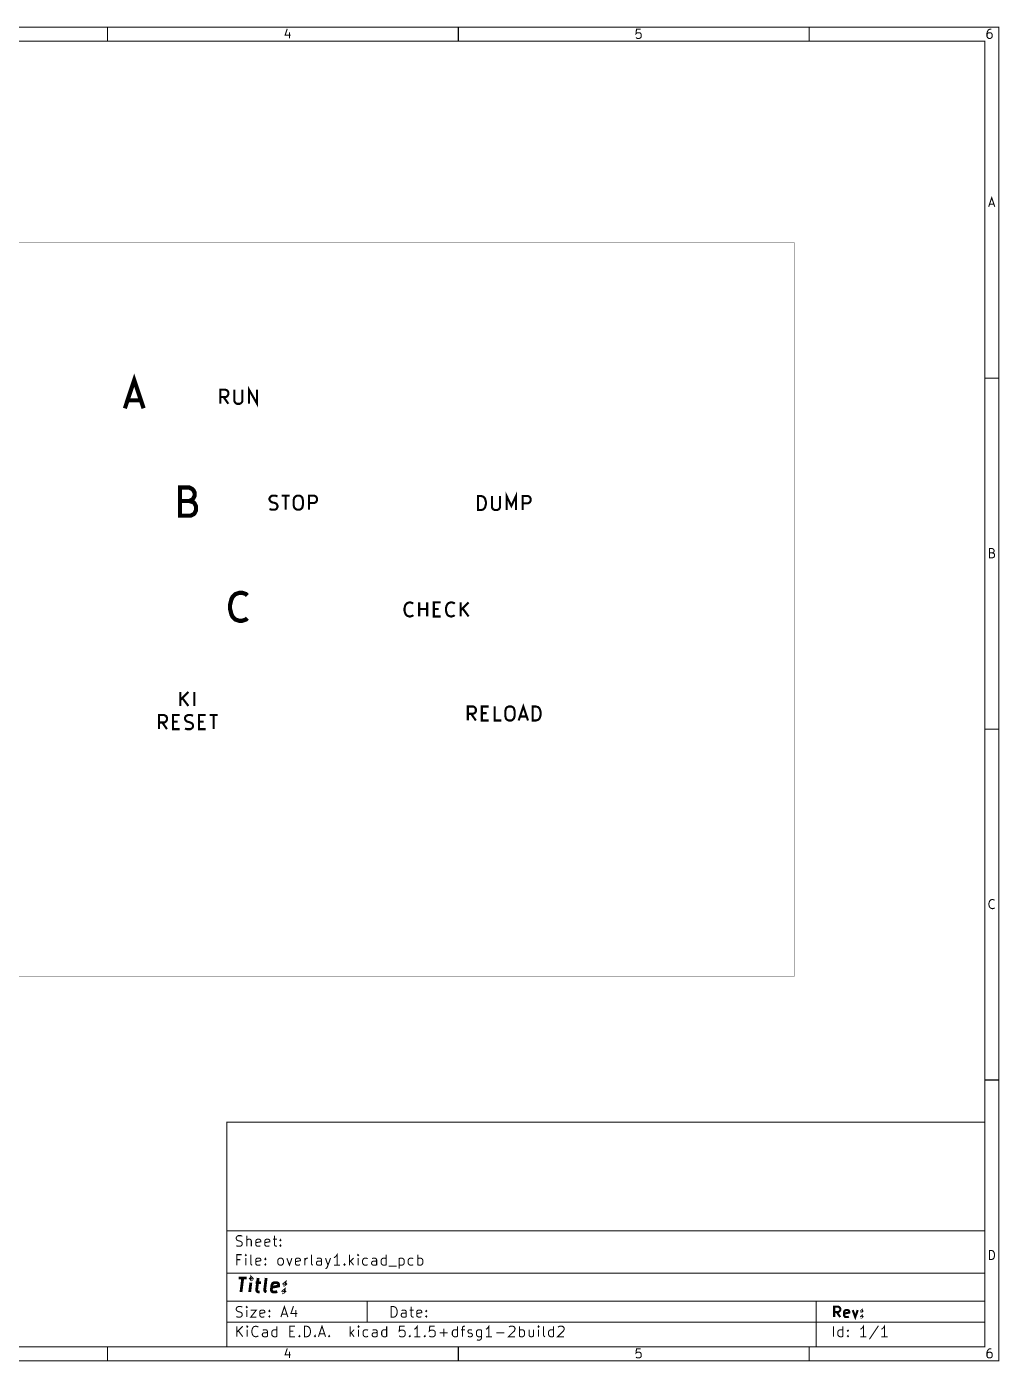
# Model space of a CAD drawing. Extents: x 0.4 to 11.3, y 0.4 to 7.9.
# Drawn here: x 5.85 to 11.3, y 0.4 to 7.89 of the extents above; entities that cross this region are included whole.
import ezdxf

# ---------------------------------------------------------------- set-up
doc = ezdxf.new("R2010")
doc.units = 0
doc.layers.get('0').update_dxf_attribs({"linetype": 'CONTINUOUS'})

msp = doc.modelspace()

# ---------------------------------------------------------------- linework, layer by layer
at = {"color": 0}
for points, const_width in [([(0.393718, 7.88406), (11.2993, 7.88406), (11.2993, 0.403483), (0.393718, 0.403483), (0.393718, 7.88406)], 0.005906), ([(0.472439, 7.80533), (11.2205, 7.80533), (11.2205, 0.482206), (0.472439, 0.482206), (0.472439, 7.80533)], 0.005906), ([(7.36242, 5.2564), (7.37739, 5.2564), (7.38488, 5.25265), (7.39242, 5.24517), (7.39611, 5.23019), (7.39611, 5.20389), (7.39242, 5.18886), (7.38488, 5.18137), (7.37739, 5.17768), (7.36242, 5.17768), (7.35488, 5.18137), (7.34739, 5.18886), (7.34358, 5.20389), (7.34358, 5.23019), (7.34739, 5.24517), (7.35488, 5.25265), (7.36242, 5.2564)], 0.011811), ([(8.3775, 5.17567), (8.3775, 5.25439), (8.39626, 5.25439), (8.4075, 5.25071), (8.41499, 5.24317), (8.41878, 5.23568), (8.42247, 5.22071), (8.42247, 5.20936), (8.41878, 5.19439), (8.41499, 5.1869), (8.4075, 5.17936), (8.39626, 5.17567), (8.3775, 5.17567)], 0.011811), ([(8.54981, 4.07389), (8.56478, 4.07389), (8.57232, 4.07021), (8.57981, 4.06267), (8.58361, 4.04769), (8.58361, 4.02138), (8.57981, 4.0064), (8.57232, 3.99886), (8.56478, 3.99517), (8.54981, 3.99517), (8.54232, 3.99886), (8.53478, 4.0064), (8.53108, 4.02138), (8.53108, 4.04769), (8.53478, 4.06267), (8.54232, 4.07021), (8.54981, 4.07389)], 0.011811), ([(8.68479, 3.99517), (8.68479, 4.07389), (8.7035, 4.07389), (8.71479, 4.07021), (8.72228, 4.06267), (8.72597, 4.05518), (8.72982, 4.04021), (8.72982, 4.02886), (8.72597, 4.01389), (8.72228, 4.0064), (8.71479, 3.99886), (8.7035, 3.99517), (8.68479, 3.99517)], 0.011811), ([(6.96858, 1.74208), (11.2205, 1.74208), (11.2205, 0.482206), (6.96858, 0.482206), (6.96858, 1.74208)], 0.005906), ([(7.26682, 0.939779), (7.26107, 0.9426), (7.25831, 0.945475), (7.25549, 0.951064), (7.25549, 0.967882), (7.25831, 0.973579), (7.26107, 0.9764), (7.26682, 0.979167), (7.27518, 0.979167), (7.28082, 0.9764), (7.28358, 0.973579), (7.28651, 0.967882), (7.28651, 0.951064), (7.28358, 0.945475), (7.28082, 0.9426), (7.27518, 0.939779), (7.26682, 0.939779)], 0.005906), ([(11.2465, 0.971192), (11.2465, 1.02241), (11.2587, 1.02241), (11.266, 1.01997), (11.2708, 1.01508), (11.2733, 1.0102), (11.2757, 1.00049), (11.2757, 0.993164), (11.2733, 0.983399), (11.2708, 0.978461), (11.266, 0.973687), (11.2587, 0.971192), (11.2465, 0.971192)], 0.005906), ([(7.89111, 0.648492), (7.89111, 0.707465), (7.90511, 0.707465), (7.91357, 0.704699), (7.91922, 0.69911), (7.92199, 0.693468), (7.92481, 0.682183), (7.92481, 0.673774), (7.92199, 0.662489), (7.91922, 0.656901), (7.91357, 0.651258), (7.90511, 0.648492), (7.89111, 0.648492)], 0.005906), ([(7.40457, 0.538303), (7.40457, 0.597276), (7.41862, 0.597276), (7.42708, 0.59451), (7.43267, 0.588867), (7.43549, 0.583171), (7.43832, 0.571994), (7.43832, 0.563585), (7.43549, 0.5523), (7.43267, 0.546658), (7.42708, 0.541069), (7.41862, 0.538303), (7.40457, 0.538303)], 0.005906)]:
    msp.add_lwpolyline(points, close=True, dxfattribs=dict(at, const_width=const_width))
for points, const_width in [([(6.29921, 7.80539), (6.29921, 7.88406)], 0.005906), ([(7.30826, 7.87517), (7.29611, 7.83871), (7.32781, 7.83871)], 0.005906), ([(8.26768, 7.80539), (8.26768, 7.88406)], 0.005906), ([(9.29139, 7.87278), (9.26708, 7.87278), (9.2646, 7.84836), (9.26708, 7.85086), (9.27192, 7.85331), (9.28407, 7.85331), (9.28901, 7.85086), (9.29139, 7.84836), (9.29389, 7.84358), (9.29389, 7.83138), (9.29139, 7.8265), (9.28901, 7.82406), (9.28407, 7.82156), (9.27192, 7.82156), (9.26708, 7.82406), (9.2646, 7.8265)], 0.005906), ([(10.2362, 7.80539), (10.2362, 7.88406)], 0.005906), ([(11.2575, 7.87278), (11.2477, 7.87278), (11.2429, 7.87039), (11.2404, 7.86789), (11.2356, 7.86057), (11.2331, 7.85086), (11.2331, 7.83138), (11.2356, 7.8265), (11.238, 7.82406), (11.2429, 7.82156), (11.2526, 7.82156), (11.2575, 7.82406), (11.2599, 7.8265), (11.2624, 7.83138), (11.2624, 7.84358), (11.2599, 7.84836), (11.2575, 7.85086), (11.2526, 7.85331), (11.2429, 7.85331), (11.238, 7.85086), (11.2356, 7.84836), (11.2331, 7.84358)], 0.005906), ([(7.32047, 7.85568), (7.32047, 7.82156)], 0.005906), ([(11.2428, 6.87668), (11.2599, 6.9279), (11.2769, 6.87668)], 0.005906), ([(11.2477, 6.89139), (11.2721, 6.89139)], 0.005906), ([(10.1535, 6.67546), (1.1377, 6.67546)], 0.001969), ([(10.1535, 2.56131), (10.1535, 6.67546)], 0.001969), ([(6.39729, 5.7461), (6.44971, 5.9036), (6.50217, 5.7461)], 0.023622), ([(11.2992, 5.91558), (11.2205, 5.91558)], 0.005906), ([(6.93261, 5.77171), (6.93261, 5.85037), (6.96262, 5.85037), (6.97011, 5.84668), (6.9739, 5.84289), (6.9776, 5.83539), (6.9776, 5.82417), (6.9739, 5.81668), (6.97011, 5.81288), (6.96262, 5.80919), (6.93261, 5.80919)], 0.011811), ([(7.01139, 5.85037), (7.01139, 5.78668), (7.01508, 5.77919), (7.01888, 5.77539), (7.02636, 5.77171), (7.04139, 5.77171), (7.04889, 5.77539), (7.05257, 5.77919), (7.05637, 5.78668), (7.05637, 5.85037)], 0.011811), ([(7.09392, 5.77171), (7.09392, 5.85037), (7.13889, 5.77171), (7.13889, 5.85037)], 0.011811), ([(6.41222, 5.79107), (6.48719, 5.79107)], 0.023622), ([(6.9776, 5.77171), (6.95139, 5.80919)], 0.011811), ([(6.759, 5.22657), (6.78153, 5.21907), (6.78901, 5.21158), (6.7965, 5.19656), (6.7965, 5.1741), (6.78901, 5.15907), (6.78153, 5.15158), (6.7665, 5.1441), (6.70649, 5.1441), (6.70649, 5.3016), (6.759, 5.3016), (6.77399, 5.29406), (6.78153, 5.28657), (6.78901, 5.2716), (6.78901, 5.25657), (6.78153, 5.2416), (6.77399, 5.2341), (6.759, 5.22657), (6.70649, 5.22657)], 0.023622), ([(7.20861, 5.18137), (7.21989, 5.17768), (7.23861, 5.17768), (7.2461, 5.18137), (7.24989, 5.18517), (7.25358, 5.19265), (7.25358, 5.20019), (7.24989, 5.20768), (7.2461, 5.21137), (7.23861, 5.21517), (7.22358, 5.21886), (7.2161, 5.22265), (7.2124, 5.2264), (7.20861, 5.23389), (7.20861, 5.24138), (7.2124, 5.24886), (7.2161, 5.25265), (7.22358, 5.2564), (7.2424, 5.2564), (7.25358, 5.25265)], 0.011811), ([(7.2761, 5.2564), (7.32107, 5.2564)], 0.011811), ([(7.29861, 5.17768), (7.29861, 5.2564)], 0.011811), ([(7.4299, 5.17768), (7.4299, 5.2564), (7.4599, 5.2564), (7.46739, 5.25265), (7.47108, 5.24886), (7.47487, 5.24138), (7.47487, 5.23019), (7.47108, 5.22265), (7.46739, 5.21886), (7.4599, 5.21517), (7.4299, 5.21517)], 0.011811), ([(8.45628, 5.25439), (8.45628, 5.19069), (8.46001, 5.18317), (8.46382, 5.17936), (8.47131, 5.17567), (8.48622, 5.17567), (8.49371, 5.17936), (8.4975, 5.18317), (8.50119, 5.19069), (8.50119, 5.25439)], 0.011811), ([(8.53868, 5.17567), (8.53868, 5.25439), (8.565, 5.19819), (8.59119, 5.25439), (8.59119, 5.17567)], 0.011811), ([(8.62869, 5.17567), (8.62869, 5.25439), (8.65869, 5.25439), (8.66618, 5.25071), (8.66997, 5.24685), (8.67372, 5.23936), (8.67372, 5.22819), (8.66997, 5.22071), (8.66618, 5.2169), (8.65869, 5.21317), (8.62869, 5.21317)], 0.011811), ([(11.2635, 4.935), (11.2708, 4.93257), (11.2733, 4.93018), (11.2757, 4.92529), (11.2757, 4.91797), (11.2733, 4.91308), (11.2708, 4.91069), (11.266, 4.90821), (11.2465, 4.90821), (11.2465, 4.95936), (11.2635, 4.95936), (11.2684, 4.95697), (11.2708, 4.95449), (11.2733, 4.94971), (11.2733, 4.94476), (11.2708, 4.93989), (11.2684, 4.9375), (11.2635, 4.935), (11.2465, 4.935)], 0.005906), ([(7.08447, 4.56907), (7.07699, 4.56158), (7.05447, 4.5541), (7.0395, 4.5541), (7.01699, 4.56158), (7.00201, 4.57661), (6.99451, 4.59158), (6.98699, 4.62158), (6.98699, 4.6441), (6.99451, 4.6741), (7.00201, 4.68907), (7.01699, 4.7041), (7.0395, 4.71158), (7.05447, 4.71158), (7.07699, 4.7041), (7.08447, 4.69656)], 0.023622), ([(8.01437, 4.58626), (8.01058, 4.58257), (7.9994, 4.57878), (7.99192, 4.57878), (7.98058, 4.58257), (7.9731, 4.59006), (7.9694, 4.5976), (7.9656, 4.61257), (7.9656, 4.62381), (7.9694, 4.63878), (7.9731, 4.64626), (7.98058, 4.65375), (7.99192, 4.65761), (7.9994, 4.65761), (8.01058, 4.65375), (8.01437, 4.65007)], 0.011811), ([(8.04807, 4.57878), (8.04807, 4.65761)], 0.011811), ([(8.0931, 4.57878), (8.0931, 4.65761)], 0.011811), ([(8.16808, 4.57878), (8.13058, 4.57878), (8.13058, 4.65761), (8.16808, 4.65761)], 0.011811), ([(8.2469, 4.58626), (8.24311, 4.58257), (8.23188, 4.57878), (8.22439, 4.57878), (8.21311, 4.58257), (8.20557, 4.59006), (8.20187, 4.5976), (8.19808, 4.61257), (8.19808, 4.62381), (8.20187, 4.63878), (8.20557, 4.64626), (8.21311, 4.65375), (8.22439, 4.65761), (8.23188, 4.65761), (8.24311, 4.65375), (8.2469, 4.65007)], 0.011811), ([(8.2806, 4.57878), (8.2806, 4.65761)], 0.011811), ([(8.32557, 4.65761), (8.2806, 4.61257)], 0.011811), ([(8.04807, 4.62007), (8.0931, 4.62007)], 0.011811), ([(8.13058, 4.62007), (8.1569, 4.62007)], 0.011811), ([(8.32557, 4.57878), (8.29189, 4.62381)], 0.011811), ([(6.70839, 4.07667), (6.70839, 4.15539)], 0.011811), ([(6.75342, 4.15539), (6.70839, 4.1104)], 0.011811), ([(6.75342, 4.07667), (6.71962, 4.12158)], 0.011811), ([(6.78711, 4.07667), (6.78711, 4.15539)], 0.011811), ([(8.32107, 3.99517), (8.32107, 4.07389), (8.35107, 4.07389), (8.35861, 4.07021), (8.36231, 4.0664), (8.3661, 4.05886), (8.3661, 4.04769), (8.36231, 4.04021), (8.35861, 4.0364), (8.35107, 4.03267), (8.32107, 4.03267)], 0.011811), ([(8.43728, 3.99517), (8.39979, 3.99517), (8.39979, 4.07389), (8.43728, 4.07389)], 0.011811), ([(8.50857, 3.99517), (8.47108, 3.99517), (8.47108, 4.07389)], 0.011811), ([(8.60612, 3.99517), (8.63226, 4.07389), (8.65858, 3.99517)], 0.011811), ([(6.58838, 3.94667), (6.58838, 4.0255), (6.61838, 4.0255), (6.62587, 4.02171), (6.62961, 4.01796), (6.6334, 4.01047), (6.6334, 3.99918), (6.62961, 3.99169), (6.62587, 3.98796), (6.61838, 3.98415), (6.58838, 3.98415)], 0.011811), ([(6.6334, 3.94667), (6.6071, 3.98415)], 0.011811), ([(6.70458, 3.94667), (6.6671, 3.94667), (6.6671, 4.0255), (6.70458, 4.0255)], 0.011811), ([(6.6671, 3.98796), (6.69342, 3.98796)], 0.011811), ([(6.7346, 3.95047), (6.74588, 3.94667), (6.7646, 3.94667), (6.77208, 3.95047), (6.77588, 3.95415), (6.77957, 3.96169), (6.77957, 3.96918), (6.77588, 3.97667), (6.77208, 3.98047), (6.7646, 3.98415), (6.74962, 3.98796), (6.74208, 3.99169), (6.73839, 3.9955), (6.7346, 4.00299), (6.7346, 4.01047), (6.73839, 4.01796), (6.74208, 4.02171), (6.74962, 4.0255), (6.76839, 4.0255), (6.77957, 4.02171)], 0.011811), ([(6.85092, 3.94667), (6.81337, 3.94667), (6.81337, 4.0255), (6.85092, 4.0255)], 0.011811), ([(6.81337, 3.98796), (6.83957, 3.98796)], 0.011811), ([(6.87337, 4.0255), (6.91829, 4.0255)], 0.011811), ([(6.89589, 3.94667), (6.89589, 4.0255)], 0.011811), ([(8.3661, 3.99517), (8.33979, 4.03267)], 0.011811), ([(8.39979, 4.0364), (8.42611, 4.0364)], 0.011811), ([(8.61361, 4.01768), (8.6511, 4.01768)], 0.011811), ([(11.2992, 3.9471), (11.2205, 3.9471)], 0.005906), ([(11.2757, 2.94461), (11.2733, 2.94217), (11.266, 2.93967), (11.2611, 2.93967), (11.2538, 2.94217), (11.2489, 2.947), (11.2465, 2.95188), (11.244, 2.96169), (11.244, 2.96897), (11.2465, 2.97868), (11.2489, 2.98356), (11.2538, 2.9885), (11.2611, 2.99089), (11.266, 2.99089), (11.2733, 2.9885), (11.2757, 2.986)], 0.005906), ([(1.17708, 2.56131), (10.1535, 2.56131)], 0.001969), ([(11.2992, 1.97857), (11.2205, 1.97857)], 0.005906), ([(6.96847, 1.13189), (11.2205, 1.13189)], 0.005906), ([(7.02208, 1.04888), (7.03049, 1.04606), (7.0446, 1.04606), (7.05018, 1.04888), (7.053, 1.05176), (7.05588, 1.0574), (7.05588, 1.06299), (7.053, 1.06858), (7.05018, 1.0714), (7.0446, 1.07416), (7.03342, 1.07709), (7.02767, 1.07986), (7.0249, 1.08268), (7.02208, 1.08827), (7.02208, 1.09386), (7.0249, 1.09961), (7.02767, 1.10238), (7.03342, 1.1052), (7.04742, 1.1052), (7.05588, 1.10238)], 0.005906), ([(7.08122, 1.04606), (7.08122, 1.1052)], 0.005906), ([(7.1065, 1.04606), (7.1065, 1.07709), (7.10368, 1.08268), (7.09799, 1.0855), (7.08957, 1.0855), (7.08399, 1.08268), (7.08122, 1.07986)], 0.005906), ([(7.15712, 1.04888), (7.15147, 1.04606), (7.14019, 1.04606), (7.1346, 1.04888), (7.13178, 1.05458), (7.13178, 1.07709), (7.1346, 1.08268), (7.14019, 1.0855), (7.15147, 1.0855), (7.15712, 1.08268), (7.15989, 1.07709), (7.15989, 1.0714), (7.13178, 1.06581)], 0.005906), ([(7.20768, 1.04888), (7.2021, 1.04606), (7.19081, 1.04606), (7.18517, 1.04888), (7.1824, 1.05458), (7.1824, 1.07709), (7.18517, 1.08268), (7.19081, 1.0855), (7.2021, 1.0855), (7.20768, 1.08268), (7.2105, 1.07709), (7.2105, 1.0714), (7.1824, 1.06581)], 0.005906), ([(7.22737, 1.0855), (7.24989, 1.0855)], 0.005906), ([(7.23579, 1.1052), (7.23579, 1.05458), (7.23861, 1.04888), (7.24431, 1.04606), (7.24989, 1.04606)], 0.005906), ([(7.26958, 1.08268), (7.2724, 1.07986), (7.26958, 1.07709), (7.26682, 1.07986), (7.26958, 1.08268), (7.26958, 1.07709)], 0.005906), ([(7.26958, 1.05176), (7.2724, 1.04888), (7.26958, 1.04606), (7.26682, 1.04888), (7.26958, 1.05176), (7.26958, 1.04606)], 0.005906), ([(7.0249, 0.939779), (7.0249, 0.998861), (7.053, 0.998861)], 0.005906), ([(7.0446, 0.970757), (7.0249, 0.970757)], 0.005906), ([(7.07553, 0.998861), (7.07269, 0.996094), (7.07553, 0.993272), (7.0784, 0.996094), (7.07553, 0.998861), (7.07553, 0.993272)], 0.005906), ([(7.07553, 0.939779), (7.07553, 0.979167)], 0.005906), ([(7.11208, 0.939779), (7.1065, 0.9426), (7.10368, 0.948296), (7.10368, 0.998861)], 0.005906), ([(7.15712, 0.9426), (7.15147, 0.939779), (7.14019, 0.939779), (7.1346, 0.9426), (7.13178, 0.948296), (7.13178, 0.970757), (7.1346, 0.9764), (7.14019, 0.979167), (7.15147, 0.979167), (7.15712, 0.9764), (7.15989, 0.970757), (7.15989, 0.965061), (7.13178, 0.959472)], 0.005906), ([(7.18517, 0.9764), (7.18799, 0.973579), (7.18517, 0.970757), (7.1824, 0.973579), (7.18517, 0.9764), (7.18517, 0.970757)], 0.005906), ([(7.3061, 0.979167), (7.32021, 0.939779), (7.33431, 0.979167)], 0.005906), ([(7.37929, 0.9426), (7.37358, 0.939779), (7.36242, 0.939779), (7.35678, 0.9426), (7.35389, 0.948296), (7.35389, 0.970757), (7.35678, 0.9764), (7.36242, 0.979167), (7.37358, 0.979167), (7.37929, 0.9764), (7.38211, 0.970757), (7.38211, 0.965061), (7.35389, 0.959472)], 0.005906), ([(7.40739, 0.939779), (7.40739, 0.979167)], 0.005906), ([(7.40739, 0.967882), (7.41021, 0.973579), (7.41297, 0.9764), (7.41862, 0.979167), (7.42421, 0.979167)], 0.005906), ([(7.45242, 0.939779), (7.44667, 0.9426), (7.4439, 0.948296), (7.4439, 0.998861)], 0.005906), ([(7.50022, 0.939779), (7.50022, 0.970757), (7.4974, 0.9764), (7.49169, 0.979167), (7.48047, 0.979167), (7.47487, 0.9764)], 0.005906), ([(7.52268, 0.979167), (7.53668, 0.939779)], 0.005906), ([(7.55078, 0.979167), (7.53668, 0.939779), (7.53108, 0.925782), (7.52832, 0.92296), (7.52268, 0.920085)], 0.005906), ([(7.5874, 0.939779), (7.5874, 0.998861), (7.58171, 0.990397), (7.57611, 0.98481), (7.57047, 0.981988)], 0.005906), ([(7.65771, 0.939779), (7.65771, 0.998861)], 0.005906), ([(7.68018, 0.979167), (7.65771, 0.956706)], 0.005906), ([(7.70551, 0.998861), (7.70269, 0.996094), (7.70551, 0.993272), (7.70828, 0.996094), (7.70551, 0.998861), (7.70551, 0.993272)], 0.005906), ([(7.70551, 0.939779), (7.70551, 0.979167)], 0.005906), ([(7.7589, 0.9426), (7.75331, 0.939779), (7.74197, 0.939779), (7.73639, 0.9426), (7.73361, 0.945475), (7.73079, 0.951064), (7.73079, 0.967882), (7.73361, 0.973579), (7.73639, 0.9764), (7.74197, 0.979167), (7.75331, 0.979167), (7.7589, 0.9764)], 0.005906), ([(7.80951, 0.939779), (7.80951, 0.970757), (7.80669, 0.9764), (7.80111, 0.979167), (7.78976, 0.979167), (7.78418, 0.9764)], 0.005906), ([(7.8629, 0.9426), (7.85732, 0.939779), (7.84608, 0.939779), (7.84039, 0.9426), (7.83763, 0.945475), (7.83479, 0.951064), (7.83479, 0.967882), (7.83763, 0.973579), (7.84039, 0.9764), (7.84608, 0.979167), (7.85732, 0.979167), (7.8629, 0.9764)], 0.005906), ([(7.8629, 0.939779), (7.8629, 0.998861)], 0.005906), ([(7.93608, 0.979167), (7.93608, 0.920085)], 0.005906), ([(7.93608, 0.9764), (7.94168, 0.979167), (7.9529, 0.979167), (7.95861, 0.9764), (7.96137, 0.973579), (7.96419, 0.967882), (7.96419, 0.951064), (7.96137, 0.945475), (7.95861, 0.9426), (7.9529, 0.939779), (7.94168, 0.939779), (7.93608, 0.9426)], 0.005906), ([(8.01481, 0.9426), (8.00917, 0.939779), (7.99789, 0.939779), (7.99229, 0.9426), (7.98947, 0.945475), (7.98671, 0.951064), (7.98671, 0.967882), (7.98947, 0.973579), (7.99229, 0.9764), (7.99789, 0.979167), (8.00917, 0.979167), (8.01481, 0.9764)], 0.005906), ([(8.0401, 0.939779), (8.0401, 0.998861)], 0.005906), ([(8.0401, 0.9764), (8.04568, 0.979167), (8.05701, 0.979167), (8.06261, 0.9764), (8.06537, 0.973579), (8.06819, 0.967882), (8.06819, 0.951064), (8.06537, 0.945475), (8.06261, 0.9426), (8.05701, 0.939779), (8.04568, 0.939779), (8.0401, 0.9426)], 0.005906), ([(6.96847, 0.895671), (11.2205, 0.895671)], 0.005906), ([(7.18517, 0.945475), (7.18799, 0.9426), (7.18517, 0.939779), (7.1824, 0.9426), (7.18517, 0.945475), (7.18517, 0.939779)], 0.005906), ([(7.50022, 0.9426), (7.49457, 0.939779), (7.48047, 0.939779), (7.47487, 0.9426), (7.47211, 0.948296), (7.47211, 0.953885), (7.47487, 0.959472), (7.48047, 0.962294), (7.49457, 0.962294), (7.50022, 0.965061)], 0.005906), ([(7.60417, 0.939779), (7.57047, 0.939779)], 0.005906), ([(7.6295, 0.945475), (7.63226, 0.9426), (7.6295, 0.939779), (7.62668, 0.9426), (7.6295, 0.945475), (7.6295, 0.939779)], 0.005906), ([(7.66331, 0.962294), (7.68018, 0.939779)], 0.005906), ([(7.80951, 0.9426), (7.80388, 0.939779), (7.78976, 0.939779), (7.78418, 0.9426), (7.78142, 0.948296), (7.78142, 0.953885), (7.78418, 0.959472), (7.78976, 0.962294), (7.80388, 0.962294), (7.80951, 0.965061)], 0.005906), ([(7.87701, 0.93419), (7.92199, 0.93419)], 0.005906), ([(7.03597, 0.867893), (7.081, 0.867893)], 0.015748), ([(7.04861, 0.789171), (7.05849, 0.867893)], 0.015748), ([(7.09739, 0.789171), (7.10389, 0.841689)], 0.015748), ([(7.10721, 0.867893), (7.10297, 0.864204), (7.10628, 0.860406), (7.11051, 0.864204), (7.10721, 0.867893), (7.10628, 0.860406)], 0.015748), ([(7.13021, 0.841689), (7.16021, 0.841689)], 0.015748), ([(7.14469, 0.867893), (7.13629, 0.800401), (7.13911, 0.79286), (7.14611, 0.789171), (7.1536, 0.789171)], 0.015748), ([(7.19108, 0.789171), (7.18408, 0.79286), (7.18132, 0.800401), (7.18967, 0.867893)], 0.015748), ([(7.25157, 0.79286), (7.2436, 0.789171), (7.22857, 0.789171), (7.22157, 0.79286), (7.21869, 0.800401), (7.2225, 0.830404), (7.22721, 0.83789), (7.23519, 0.841689), (7.25011, 0.841689), (7.25722, 0.83789), (7.25999, 0.830404), (7.25911, 0.822863), (7.2206, 0.815375)], 0.015748), ([(7.29471, 0.83789), (7.29801, 0.834201), (7.29368, 0.830404), (7.29047, 0.834201), (7.29471, 0.83789), (7.29368, 0.830404)], 0.015748), ([(7.2895, 0.796658), (7.29281, 0.79286), (7.28857, 0.789171), (7.28532, 0.79286), (7.2895, 0.796658), (7.28857, 0.789171)], 0.015748), ([(6.96847, 0.738172), (11.2205, 0.738172)], 0.005906), ([(7.02208, 0.651258), (7.03049, 0.648492), (7.0446, 0.648492), (7.05018, 0.651258), (7.053, 0.654081), (7.05588, 0.659668), (7.05588, 0.665365), (7.053, 0.671007), (7.05018, 0.673774), (7.0446, 0.676594), (7.03342, 0.679363), (7.02767, 0.682183), (7.0249, 0.685004), (7.02208, 0.690701), (7.02208, 0.696289), (7.0249, 0.701878), (7.02767, 0.704699), (7.03342, 0.707465), (7.04742, 0.707465), (7.05588, 0.704699)], 0.005906), ([(7.08122, 0.707465), (7.0784, 0.704699), (7.08122, 0.701878), (7.08399, 0.704699), (7.08122, 0.707465), (7.08122, 0.701878)], 0.005906), ([(7.08122, 0.648492), (7.08122, 0.687879)], 0.005906), ([(7.10368, 0.687879), (7.1346, 0.687879), (7.10368, 0.648492), (7.1346, 0.648492)], 0.005906), ([(7.17958, 0.651258), (7.17399, 0.648492), (7.16271, 0.648492), (7.15712, 0.651258), (7.15429, 0.656901), (7.15429, 0.679363), (7.15712, 0.685004), (7.16271, 0.687879), (7.17399, 0.687879), (7.17958, 0.685004), (7.1824, 0.679363), (7.1824, 0.673774), (7.15429, 0.668186)], 0.005906), ([(7.20768, 0.685004), (7.2105, 0.682183), (7.20768, 0.679363), (7.20492, 0.682183), (7.20768, 0.685004), (7.20768, 0.679363)], 0.005906), ([(7.2724, 0.648492), (7.2921, 0.707465), (7.31179, 0.648492)], 0.005906), ([(7.34272, 0.710394), (7.32861, 0.668186), (7.36518, 0.668186)], 0.005906), ([(7.35678, 0.687879), (7.35678, 0.648492)], 0.005906), ([(7.75592, 0.738172), (7.75592, 0.620063)], 0.005906), ([(7.97537, 0.651258), (7.96978, 0.648492), (7.95568, 0.648492), (7.95008, 0.651258), (7.94732, 0.656901), (7.94732, 0.662489), (7.95008, 0.668186), (7.95568, 0.671007), (7.96978, 0.671007), (7.97537, 0.673774)], 0.005906), ([(7.97537, 0.648492), (7.97537, 0.679363), (7.9726, 0.685004), (7.96701, 0.687879), (7.95568, 0.687879), (7.95008, 0.685004)], 0.005906), ([(7.99511, 0.687879), (8.01758, 0.687879)], 0.005906), ([(8.00358, 0.707465), (8.00358, 0.656901), (8.0064, 0.651258), (8.01199, 0.648492), (8.01758, 0.648492)], 0.005906), ([(8.05979, 0.651258), (8.05419, 0.648492), (8.04292, 0.648492), (8.03728, 0.651258), (8.0345, 0.656901), (8.0345, 0.679363), (8.03728, 0.685004), (8.04292, 0.687879), (8.05419, 0.687879), (8.05979, 0.685004), (8.06261, 0.679363), (8.06261, 0.673774), (8.0345, 0.668186)], 0.005906), ([(8.08789, 0.685004), (8.09071, 0.682183), (8.08789, 0.679363), (8.08507, 0.682183), (8.08789, 0.685004), (8.08789, 0.679363)], 0.005906), ([(10.2756, 0.738172), (10.2756, 0.48226)], 0.005906), ([(10.3761, 0.648492), (10.3761, 0.707465), (10.3986, 0.707465), (10.4042, 0.704699), (10.407, 0.701878), (10.4099, 0.696289), (10.4099, 0.687879), (10.407, 0.682183), (10.4042, 0.679363), (10.3986, 0.676594), (10.3761, 0.676594)], 0.011811), ([(10.4099, 0.648492), (10.3902, 0.676594)], 0.011811), ([(10.4577, 0.651258), (10.452, 0.648492), (10.4408, 0.648492), (10.4352, 0.651258), (10.4323, 0.656901), (10.4323, 0.679363), (10.4352, 0.685004), (10.4408, 0.687879), (10.452, 0.687879), (10.4577, 0.685004), (10.4605, 0.679363), (10.4605, 0.673774), (10.4323, 0.668186)], 0.011811), ([(10.4802, 0.687879), (10.4942, 0.648492), (10.5083, 0.687879)], 0.011811), ([(10.5308, 0.685004), (10.5336, 0.682183), (10.5308, 0.679363), (10.528, 0.682183), (10.5308, 0.685004), (10.5308, 0.679363)], 0.011811), ([(6.96847, 0.620063), (11.2205, 0.620063)], 0.005906), ([(7.0249, 0.538303), (7.0249, 0.597276)], 0.005906), ([(7.05871, 0.597276), (7.0249, 0.563585)], 0.005906), ([(7.08399, 0.597276), (7.08122, 0.59451), (7.08399, 0.591689), (7.08681, 0.59451), (7.08399, 0.597276), (7.08399, 0.591689)], 0.005906), ([(7.14578, 0.543892), (7.14301, 0.541069), (7.1346, 0.538303), (7.12901, 0.538303), (7.1205, 0.541069), (7.1149, 0.546658), (7.11208, 0.5523), (7.10932, 0.563585), (7.10932, 0.571994), (7.11208, 0.583171), (7.1149, 0.588867), (7.1205, 0.59451), (7.12901, 0.597276), (7.1346, 0.597276), (7.14301, 0.59451), (7.14578, 0.591689)], 0.005906), ([(7.20768, 0.654081), (7.2105, 0.651258), (7.20768, 0.648492), (7.20492, 0.651258), (7.20768, 0.654081), (7.20768, 0.648492)], 0.005906), ([(7.24989, 0.538303), (7.24989, 0.597276)], 0.005906), ([(7.278, 0.665365), (7.3061, 0.665365)], 0.005906), ([(7.35107, 0.538303), (7.32297, 0.538303), (7.32297, 0.597276), (7.35107, 0.597276)], 0.005906), ([(7.48329, 0.538303), (7.50299, 0.597276), (7.52268, 0.538303)], 0.005906), ([(7.66049, 0.538303), (7.66049, 0.597276)], 0.005906), ([(7.70828, 0.597276), (7.70551, 0.59451), (7.70828, 0.591689), (7.7111, 0.59451), (7.70828, 0.597276), (7.70828, 0.591689)], 0.005906), ([(7.86578, 0.538303), (7.86578, 0.597276)], 0.005906), ([(7.96701, 0.597276), (7.93892, 0.597276), (7.93608, 0.569174), (7.93892, 0.571994), (7.9445, 0.574761), (7.95861, 0.574761), (7.96419, 0.571994), (7.96701, 0.569174), (7.96978, 0.563585), (7.96978, 0.549479), (7.96701, 0.543892), (7.96419, 0.541069), (7.95861, 0.538303), (7.9445, 0.538303), (7.93892, 0.541069), (7.93608, 0.543892)], 0.005906), ([(8.03728, 0.538303), (8.03728, 0.597276), (8.03168, 0.588867), (8.02599, 0.583171), (8.0204, 0.580404)], 0.005906), ([(8.08789, 0.654081), (8.09071, 0.651258), (8.08789, 0.648492), (8.08507, 0.651258), (8.08789, 0.654081), (8.08789, 0.648492)], 0.005906), ([(8.13569, 0.597276), (8.10758, 0.597276), (8.10482, 0.569174), (8.10758, 0.571994), (8.11317, 0.574761), (8.12728, 0.574761), (8.13286, 0.571994), (8.13569, 0.569174), (8.13851, 0.563585), (8.13851, 0.549479), (8.13569, 0.543892), (8.13286, 0.541069), (8.12728, 0.538303), (8.11317, 0.538303), (8.10758, 0.541069), (8.10482, 0.543892)], 0.005906), ([(8.26232, 0.538303), (8.26232, 0.597276)], 0.005906), ([(8.29042, 0.538303), (8.29042, 0.588867), (8.29318, 0.59451), (8.29878, 0.597276), (8.30447, 0.597276)], 0.005906), ([(8.4394, 0.538303), (8.4394, 0.597276), (8.43381, 0.588867), (8.42817, 0.583171), (8.42258, 0.580404)], 0.005906), ([(8.55186, 0.591689), (8.55469, 0.59451), (8.56039, 0.597276), (8.57437, 0.597276), (8.57997, 0.59451), (8.5829, 0.591689), (8.58567, 0.5861), (8.58567, 0.580404), (8.5829, 0.571994), (8.5491, 0.538303), (8.58567, 0.538303)], 0.005906), ([(8.611, 0.538303), (8.611, 0.597276)], 0.005906), ([(8.71778, 0.597276), (8.715, 0.59451), (8.71778, 0.591689), (8.7206, 0.59451), (8.71778, 0.597276), (8.71778, 0.591689)], 0.005906), ([(8.75439, 0.538303), (8.74881, 0.541069), (8.74599, 0.546658), (8.74599, 0.597276)], 0.005906), ([(8.80219, 0.538303), (8.80219, 0.597276)], 0.005906), ([(8.82747, 0.591689), (8.83029, 0.59451), (8.83589, 0.597276), (8.84999, 0.597276), (8.85558, 0.59451), (8.8584, 0.591689), (8.86128, 0.5861), (8.86128, 0.580404), (8.8584, 0.571994), (8.82471, 0.538303), (8.86128, 0.538303)], 0.005906), ([(10.3714, 0.538303), (10.3714, 0.597276)], 0.005906), ([(10.4248, 0.538303), (10.4248, 0.597276)], 0.005906), ([(10.5308, 0.654081), (10.5336, 0.651258), (10.5308, 0.648492), (10.528, 0.651258), (10.5308, 0.654081), (10.5308, 0.648492)], 0.011811), ([(10.5401, 0.538303), (10.5401, 0.597276), (10.5345, 0.588867), (10.5289, 0.583171), (10.5232, 0.580404)], 0.005906), ([(10.6245, 0.600097), (10.5739, 0.524197)], 0.005906), ([(10.6582, 0.538303), (10.6582, 0.597276), (10.6526, 0.588867), (10.647, 0.583171), (10.6413, 0.580404)], 0.005906), ([(7.05871, 0.538303), (7.03342, 0.571994)], 0.005906), ([(7.08399, 0.538303), (7.08399, 0.577582)], 0.005906), ([(7.1965, 0.541069), (7.19081, 0.538303), (7.17681, 0.538303), (7.17117, 0.541069), (7.16829, 0.546658), (7.16829, 0.5523), (7.17117, 0.557889), (7.17681, 0.56071), (7.19081, 0.56071), (7.1965, 0.563585)], 0.005906), ([(7.1965, 0.538303), (7.1965, 0.569174), (7.19368, 0.574761), (7.18799, 0.577582), (7.17681, 0.577582), (7.17117, 0.574761)], 0.005906), ([(7.24989, 0.541069), (7.24431, 0.538303), (7.23301, 0.538303), (7.22737, 0.541069), (7.22461, 0.543892), (7.22179, 0.549479), (7.22179, 0.566407), (7.22461, 0.571994), (7.22737, 0.574761), (7.23301, 0.577582), (7.24431, 0.577582), (7.24989, 0.574761)], 0.005906), ([(7.32297, 0.569174), (7.34272, 0.569174)], 0.005906), ([(7.37642, 0.543892), (7.37929, 0.541069), (7.37642, 0.538303), (7.37358, 0.541069), (7.37642, 0.543892), (7.37642, 0.538303)], 0.005906), ([(7.4636, 0.543892), (7.46642, 0.541069), (7.4636, 0.538303), (7.46078, 0.541069), (7.4636, 0.543892), (7.4636, 0.538303)], 0.005906), ([(7.48887, 0.555067), (7.51708, 0.555067)], 0.005906), ([(7.54238, 0.543892), (7.54519, 0.541069), (7.54238, 0.538303), (7.5395, 0.541069), (7.54238, 0.543892), (7.54238, 0.538303)], 0.005906), ([(7.683, 0.577582), (7.66049, 0.555067)], 0.005906), ([(7.66607, 0.56071), (7.683, 0.538303)], 0.005906), ([(7.70828, 0.538303), (7.70828, 0.577582)], 0.005906), ([(7.76172, 0.541069), (7.75608, 0.538303), (7.74479, 0.538303), (7.73921, 0.541069), (7.73639, 0.543892), (7.73361, 0.549479), (7.73361, 0.566407), (7.73639, 0.571994), (7.73921, 0.574761), (7.74479, 0.577582), (7.75608, 0.577582), (7.76172, 0.574761)], 0.005906), ([(7.81228, 0.541069), (7.80669, 0.538303), (7.79258, 0.538303), (7.787, 0.541069), (7.78418, 0.546658), (7.78418, 0.5523), (7.787, 0.557889), (7.79258, 0.56071), (7.80669, 0.56071), (7.81228, 0.563585)], 0.005906), ([(7.81228, 0.538303), (7.81228, 0.569174), (7.80951, 0.574761), (7.80388, 0.577582), (7.79258, 0.577582), (7.787, 0.574761)], 0.005906), ([(7.86578, 0.541069), (7.86008, 0.538303), (7.8489, 0.538303), (7.84332, 0.541069), (7.84039, 0.543892), (7.83763, 0.549479), (7.83763, 0.566407), (7.84039, 0.571994), (7.84332, 0.574761), (7.8489, 0.577582), (7.86008, 0.577582), (7.86578, 0.574761)], 0.005906), ([(7.99511, 0.543892), (7.99789, 0.541069), (7.99511, 0.538303), (7.99229, 0.541069), (7.99511, 0.543892), (7.99511, 0.538303)], 0.005906), ([(8.05419, 0.538303), (8.0204, 0.538303)], 0.005906), ([(8.07949, 0.543892), (8.08231, 0.541069), (8.07949, 0.538303), (8.07671, 0.541069), (8.07949, 0.543892), (8.07949, 0.538303)], 0.005906), ([(8.16379, 0.56071), (8.20876, 0.56071)], 0.005906), ([(8.18631, 0.538303), (8.18631, 0.583171)], 0.005906), ([(8.26232, 0.541069), (8.25662, 0.538303), (8.24539, 0.538303), (8.23981, 0.541069), (8.23699, 0.543892), (8.2341, 0.549479), (8.2341, 0.566407), (8.23699, 0.571994), (8.23981, 0.574761), (8.24539, 0.577582), (8.25662, 0.577582), (8.26232, 0.574761)], 0.005906), ([(8.28201, 0.577582), (8.30447, 0.577582)], 0.005906), ([(8.32129, 0.541069), (8.32687, 0.538303), (8.33822, 0.538303), (8.34381, 0.541069), (8.34657, 0.546658), (8.34657, 0.549479), (8.34381, 0.555067), (8.33822, 0.557889), (8.32981, 0.557889), (8.32411, 0.56071), (8.32129, 0.566407), (8.32129, 0.569174), (8.32411, 0.574761), (8.32981, 0.577582), (8.33822, 0.577582), (8.34381, 0.574761)], 0.005906), ([(8.39729, 0.541069), (8.3916, 0.538303), (8.38038, 0.538303), (8.37478, 0.541069), (8.3719, 0.543892), (8.36908, 0.549479), (8.36908, 0.566407), (8.3719, 0.571994), (8.37478, 0.574761), (8.38038, 0.577582), (8.3916, 0.577582), (8.39729, 0.574761)], 0.005906), ([(8.39729, 0.577582), (8.39729, 0.529785), (8.39438, 0.524197), (8.3916, 0.521376), (8.38601, 0.518608), (8.37761, 0.518608), (8.3719, 0.521376)], 0.005906), ([(8.45628, 0.538303), (8.42258, 0.538303)], 0.005906), ([(8.48161, 0.56071), (8.52658, 0.56071)], 0.005906), ([(8.611, 0.574761), (8.6166, 0.577582), (8.62776, 0.577582), (8.63351, 0.574761), (8.63629, 0.571994), (8.63911, 0.566407), (8.63911, 0.549479), (8.63629, 0.543892), (8.63351, 0.541069), (8.62776, 0.538303), (8.6166, 0.538303), (8.611, 0.541069)], 0.005906), ([(8.66439, 0.577582), (8.66439, 0.546658), (8.66721, 0.541069), (8.67279, 0.538303), (8.68132, 0.538303), (8.6869, 0.541069), (8.68967, 0.543892)], 0.005906), ([(8.68967, 0.577582), (8.68967, 0.538303)], 0.005906), ([(8.71778, 0.538303), (8.71778, 0.577582)], 0.005906), ([(8.80219, 0.541069), (8.7966, 0.538303), (8.78532, 0.538303), (8.77968, 0.541069), (8.77692, 0.543892), (8.77408, 0.549479), (8.77408, 0.566407), (8.77692, 0.571994), (8.77968, 0.574761), (8.78532, 0.577582), (8.7966, 0.577582), (8.80219, 0.574761)], 0.005906), ([(10.4248, 0.541069), (10.4192, 0.538303), (10.4079, 0.538303), (10.4023, 0.541069), (10.3995, 0.543892), (10.3967, 0.549479), (10.3967, 0.566407), (10.3995, 0.571994), (10.4023, 0.574761), (10.4079, 0.577582), (10.4192, 0.577582), (10.4248, 0.574761)], 0.005906), ([(10.4529, 0.574761), (10.4557, 0.571994), (10.4529, 0.569174), (10.4501, 0.571994), (10.4529, 0.574761), (10.4529, 0.569174)], 0.005906), ([(10.4529, 0.543892), (10.4557, 0.541069), (10.4529, 0.538303), (10.4501, 0.541069), (10.4529, 0.543892), (10.4529, 0.538303)], 0.005906), ([(10.557, 0.538303), (10.5232, 0.538303)], 0.005906), ([(10.6751, 0.538303), (10.6413, 0.538303)], 0.005906), ([(6.29921, 0.48226), (6.29921, 0.403592)], 0.005906), ([(7.30826, 0.473361), (7.29611, 0.436794), (7.32781, 0.436794)], 0.005906), ([(7.32047, 0.453885), (7.32047, 0.41976)], 0.005906), ([(8.26768, 0.48226), (8.26768, 0.403592)], 0.005906), ([(9.29139, 0.470865), (9.26708, 0.470865), (9.2646, 0.44656), (9.26708, 0.449001), (9.27192, 0.451497), (9.28407, 0.451497), (9.28901, 0.449001), (9.29139, 0.44656), (9.29389, 0.441678), (9.29389, 0.429471), (9.29139, 0.424587), (9.28901, 0.4222), (9.28407, 0.41976), (9.27192, 0.41976), (9.26708, 0.4222), (9.2646, 0.424587)], 0.005906), ([(10.2362, 0.48226), (10.2362, 0.403592)], 0.005906), ([(11.2575, 0.470865), (11.2477, 0.470865), (11.2429, 0.468479), (11.2404, 0.466092), (11.2356, 0.458768), (11.2331, 0.449001), (11.2331, 0.429471), (11.2356, 0.424587), (11.238, 0.4222), (11.2429, 0.41976), (11.2526, 0.41976), (11.2575, 0.4222), (11.2599, 0.424587), (11.2624, 0.429471), (11.2624, 0.441678), (11.2599, 0.44656), (11.2575, 0.449001), (11.2526, 0.451497), (11.2429, 0.451497), (11.238, 0.449001), (11.2356, 0.44656), (11.2331, 0.441678)], 0.005906)]:
    msp.add_lwpolyline(points, dxfattribs=dict(at, const_width=const_width))

doc.saveas('drawing.dxf')
